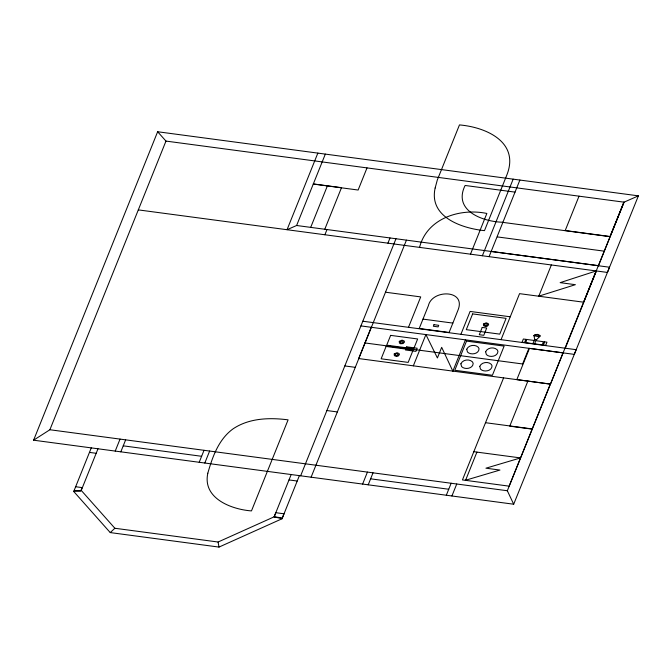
<?xml version="1.0" encoding="UTF-8"?>
<svg xmlns="http://www.w3.org/2000/svg" width="672" height="672" viewBox="0 0 672 672"><rect width="100%" height="100%" fill="white"/><g stroke="black" fill="none" stroke-linecap="round" stroke-linejoin="round"><path stroke-width="1.01" d="M452.861 323.098L458.186 309.666C465.956 289.439 432.079 289.296 428.383 305.693L419.219 328.474L449.098 332.455L452.861 323.098L422.982 319.108M33.6 440.194L157.643 131.746L638.4 195.854L513.685 504.218L33.6 440.194L49.888 429.744L165.976 141.086L157.643 131.746M299.384 475.642L282.038 518.767L219.005 547.084L110.242 532.585L73.735 491.492L91.274 447.888M73.735 491.492L81.253 490.409L97.994 448.787M115.223 451.08L120.044 439.102M120.826 451.828L125.647 439.849M317.848 153.107L287.045 229.715L296.612 225.498L609.521 267.229L607.429 272.437L138.306 209.882M199.206 462.277L204.028 450.299M296.612 225.498L325.324 154.106M204.809 463.025L209.63 451.046M310.699 227.38L327.424 185.8M324.778 229.261L341.494 187.681L313.345 183.926M324.895 234.763L326.987 229.555M367.021 167.899L358.126 190.033L313.295 184.052M81.253 490.409L114.87 528.259L218.072 542.018L274.159 516.818L291.169 474.541M274.159 516.818L275.822 512.702L283.987 513.794L282.332 517.91L274.159 516.818L282.038 518.767M387.92 243.163L390.012 237.955M300.636 475.81L395.976 238.753M371.23 327.289L358.663 358.546L550.486 384.124L563.052 352.867M311.102 477.204L406.434 240.148M419.555 247.38C426.955 218.249 460.051 207.875 486.856 213.461L470.484 254.176M408.517 327.239L420.714 296.906L385.493 292.211M362.611 484.067L367.424 472.088M413.339 365.837L425.905 334.58L437.405 357.958L441.68 347.332L452.81 371.095M368.214 484.814L373.027 472.836M482.362 255.755L513.164 179.155M489.082 256.654L519.884 180.054M460.916 334.27L470.106 311.43L510.258 316.789M452.878 371.104L465.444 339.856M501.052 339.662L519.557 293.656L583.615 302.19L596.19 270.942L560.146 282.652L575.383 284.684L538.81 296.167M446.317 495.23L451.139 483.252M451.92 495.978L456.742 484M503.597 377.874L462.437 479.926L509.141 486.158L550.284 384.098M538.784 296.218L551.359 264.961M579.029 196.174L565.211 230.53L610.033 236.51L623.86 202.146M465.553 480.346L476.91 452.113M524.538 342.518L525.89 339.352M528.889 348.348L522.598 363.972L364.938 342.947M532.904 343.636L534.71 339.15L533.963 335.79L534.626 334.774L537.432 334.362L540.154 335.513C539.137 338.369 534.517 339.688 534.92 343.904M527.873 381.108L509.754 426.149L532.174 429.139M543.295 345.022L544.572 341.846M565.295 348.23L596.375 270.959M598.466 265.751L624.036 202.171L638.4 195.854M513.685 504.218L507.335 490.745L624.036 202.171L165.976 141.086M110.242 532.585L114.87 528.259M520.498 457.926L485.94 468.191L499.951 470.056L465.318 480.312M491.173 251.446L598.391 265.642M515.038 192.125L465.108 185.464C452.567 210.84 483.134 221.852 502.925 222.239M502.866 222.382L610.042 236.678M497.314 236.905L604.22 251.16M534.584 339.469L536.6 339.738M534.19 340.46L523.354 339.016L522.077 342.191L545.681 345.341L546.958 342.166L536.206 340.729M362.804 321.224L576.19 349.684L574.3 354.371L360.923 325.912M563.086 352.876L529.477 348.356L516.835 379.596L550.444 384.115M344.82 365.938L355.278 367.332M485.453 422.696L532.266 428.938M326.886 410.542L337.344 411.936M473.785 451.693L520.598 457.934M49.888 429.744L507.335 490.745M123.236 445.838L201.617 456.288M370.625 478.825L448.728 489.241M89.46 452.399L96.18 453.298M289.002 479.934L297.217 481.026M75.65 486.738L82.11 487.603L80.64 491.266L74.172 490.4M218.072 542.018L219.005 547.084M460.874 363.821L461.605 366.593C464.856 370.028 473.172 368.617 473.172 363.325L472.424 361.83C469.207 358.68 462.672 359.612 460.874 363.821M466.738 349.238L467.468 352.01C470.728 355.446 479.035 354.035 479.044 348.743L478.288 347.239C475.07 344.098 468.535 345.03 466.738 349.238M479.758 366.341L480.488 369.113C483.739 372.548 492.047 371.137 492.055 365.845L491.308 364.35C488.09 361.2 481.555 362.132 479.758 366.341M485.621 351.75L486.352 354.53C489.602 357.958 497.91 356.555 497.927 351.263L497.171 349.759C493.954 346.618 487.418 347.542 485.621 351.75M435.145 188.017C428.618 217.098 461.882 228.337 484.478 230.639L506.638 175.526C520.204 142.506 486.662 127.243 459.463 124.916L437.296 180.029L435.145 188.017M207.824 473.197C202.28 498.372 231.395 509.41 251.471 510.913L288.095 419.849C269.522 417.463 249.211 418.043 233.15 428.795C218.719 439.186 212.478 456.767 207.824 473.197M386.106 346.45L381.142 358.798L408.173 362.401L413.129 350.062L386.106 346.45M390.642 335.37L386.702 345.164L413.717 348.768L417.656 338.965L390.642 335.37M394.237 353.917L394.355 355.631L396.455 356.471L398.059 356.126L399.47 354.614L399.092 353.548L397.001 352.708L394.237 353.917M399.294 341.342L399.412 343.056L400.588 343.77L403.116 343.552L404.527 342.04L404.149 340.973L402.058 340.124L399.294 341.342M395.304 354.211L395.371 355.186L396.564 355.664L398.286 354.606L396.883 353.514L395.304 354.211M400.361 341.628L400.428 342.611L401.629 343.09L403.351 342.031L402.461 341.006L400.361 341.628M406.711 346.836L405.451 349.969L415.918 351.364L417.169 348.23L406.711 346.836M433.986 324.677L433.348 326.256L438.094 326.894L438.732 325.315L433.986 324.677M472.634 313.9L466.292 329.658L499.758 334.127L506.092 318.36L472.634 313.9M466.519 341.099L454.793 370.264L492.4 375.278L504.134 346.114L466.519 341.099M483.437 324.022L483.554 325.735L485.654 326.575L487.259 326.231L488.67 324.719L488.292 323.652L486.192 322.804L483.437 324.022M482.219 327.424L479.287 334.715L483.773 335.311L486.704 328.02L482.219 327.424M484.504 324.307L484.571 325.29L485.772 325.769L487.494 324.71L486.604 323.686L484.504 324.307M526.487 340.805C526.243 342.107 524.269 340.25 526.487 340.805M542.926 342.997C542.086 344.182 545.286 343.199 542.926 342.997M534.038 335.639C545.177 338.806 538.205 333.304 534.038 335.639"/></g></svg>
